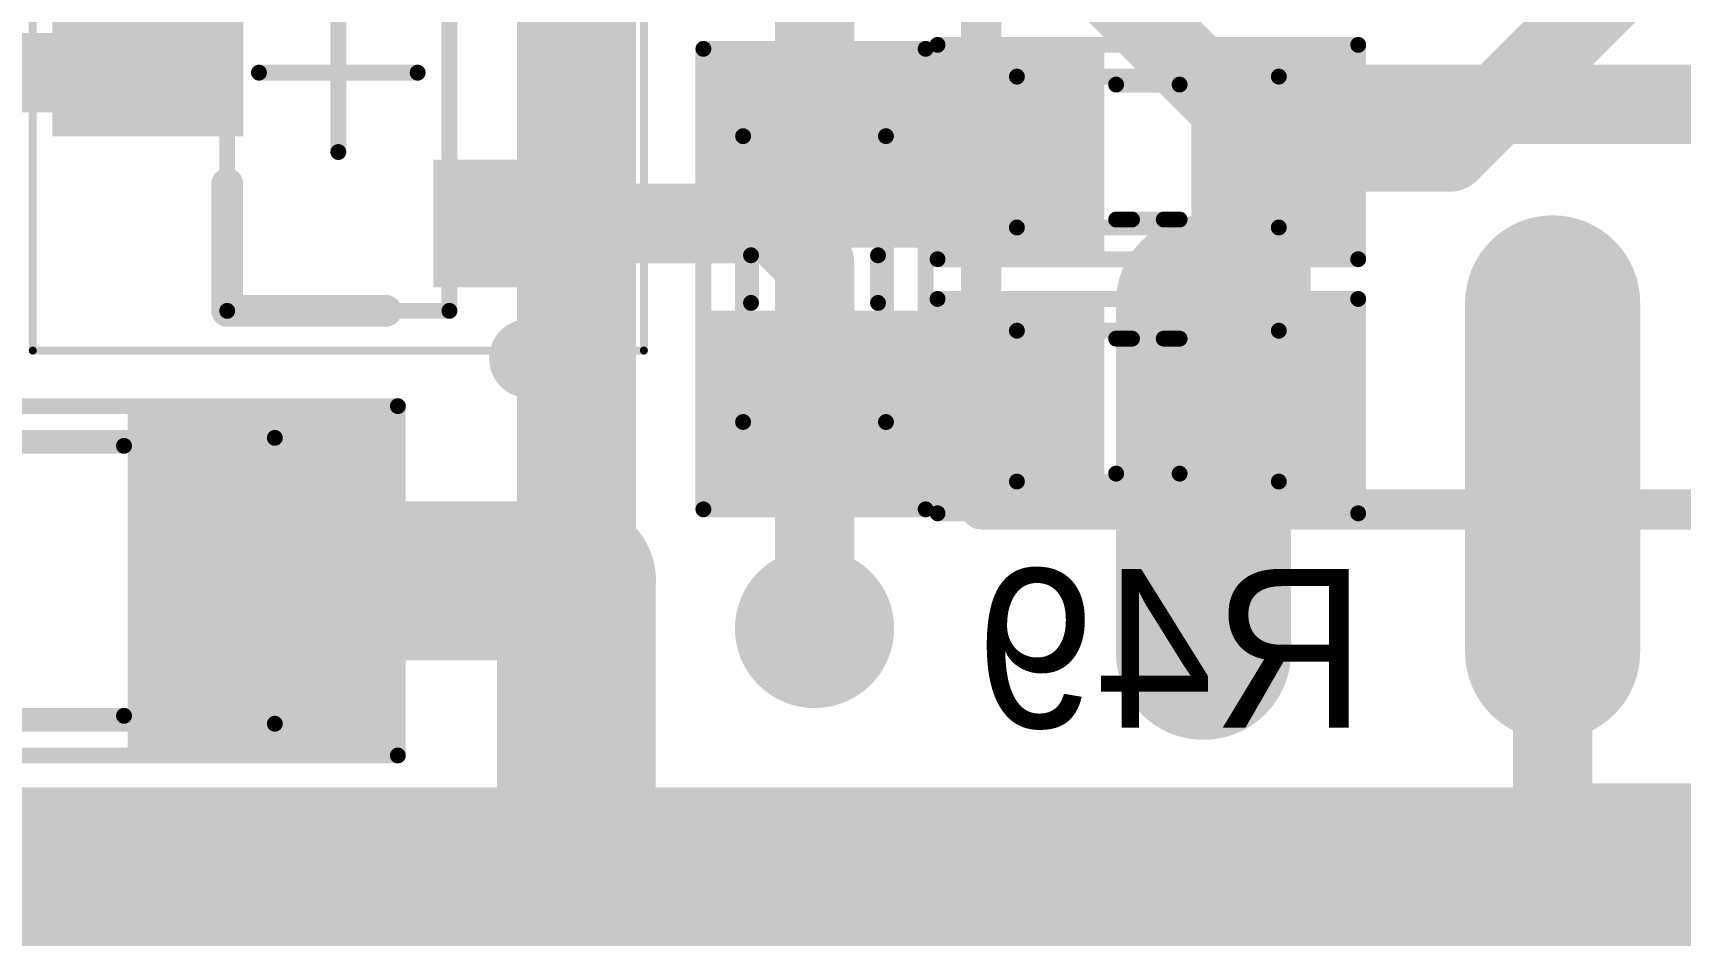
# Model space of a CAD drawing. Header units: millimetres. Extents: x 29 to 180, y 30 to 200.
# Drawn here: x 155.98 to 166.35, y 144.3 to 150.05 of the extents above; entities that cross this region are included whole.
import ezdxf

# ---------------------------------------------------------------- set-up
doc = ezdxf.new("R2010")
doc.units = ezdxf.units.MM
for name, color, linetype in [('BottomLayer', 5, 'Continuous'), ('BottomOverlay', 54, 'Continuous'), ('BottomPaste', 16, 'Continuous'), ('BottomSolder', 6, 'Continuous'), ('Mechanical13', 56, 'Continuous'), ('Mechanical15', 56, 'Continuous'), ('MultiLayer', 9, 'Continuous'), ('TopLayer', 1, 'Continuous'), ('TopOverlay', 2, 'Continuous'), ('TopPaste', 8, 'Continuous'), ('TopSolder', 216, 'Continuous'), ('ViaHoleLayer', 16, 'Continuous')]:
    doc.layers.add(name, color=color, linetype=linetype)

# ---------------------------------------------------------------- blocks, each defined once
blk = doc.blocks.new('SMD_C_0603_B_266')
at = {"layer": 'BottomLayer'}
for points in [[(-1.29999994, 0.5499989), (-1.29999994, -0.5499989), (-0.30000194, 0.5499989), (-0.30000194, -0.5499989)], [(0.2999994, 0.5499989), (0.2999994, -0.5499989), (1.2999974, 0.5499989), (1.2999974, -0.5499989)]]:
    blk.add_solid(points, dxfattribs=at)
at = {"layer": 'BottomOverlay', "const_width": 0.0999998}
for points in [[(-1.44999964, -0.7000011399999999), (-1.44999964, 0.7000011399999999)], [(1.44999964, 0.7000011399999999), (-1.44999964, 0.7000011399999999)], [(1.44999964, -0.7000011399999999), (1.44999964, 0.7000011399999999)], [(0.1499997, 0.40000174), (-0.1499997, 0.40000174)], [(0.1499997, -0.3999992), (-0.1499997, -0.3999992)], [(1.44999964, -0.7000011399999999), (-1.44999964, -0.7000011399999999)]]:
    blk.add_lwpolyline(points, dxfattribs=at)
at = {"layer": 'BottomOverlay', "const_width": 0.0499999}
for points in [[(-1.47499832, 0.7000011399999999, 1), (-1.42500096, 0.7000011399999999, 1)], [(-1.47499832, 0.7000011399999999, 1), (-1.42500096, 0.7000011399999999, 1)], [(1.42500096, 0.7000011399999999, 1), (1.47499832, 0.7000011399999999, 1)], [(1.42500096, 0.7000011399999999, 1), (1.47499832, 0.7000011399999999, 1)], [(-0.17499838, 0.40000174, 1), (-0.12500102, 0.40000174, 1)], [(0.12500102, 0.40000174, 1), (0.17499838, 0.40000174, 1)], [(-0.17499838, -0.3999992, 1), (-0.12500102, -0.3999992, 1)], [(0.12500102, -0.3999992, 1), (0.17499838, -0.3999992, 1)], [(-1.47499832, -0.7000011399999999, 1), (-1.42500096, -0.7000011399999999, 1)], [(-1.47499832, -0.7000011399999999, 1), (-1.42500096, -0.7000011399999999, 1)], [(1.42500096, -0.7000011399999999, 1), (1.47499832, -0.7000011399999999, 1)], [(1.42500096, -0.7000011399999999, 1), (1.47499832, -0.7000011399999999, 1)]]:
    blk.add_lwpolyline(points, format="xyb", close=True, dxfattribs=at)
at = {"layer": 'BottomPaste'}
for points in [[(-1.29999994, 0.5499989), (-1.29999994, -0.5499989), (-0.30000194, 0.5499989), (-0.30000194, -0.5499989)], [(0.2999994, 0.5499989), (0.2999994, -0.5499989), (1.2999974, 0.5499989), (1.2999974, -0.5499989)]]:
    blk.add_solid(points, dxfattribs=at)
at = {"layer": 'BottomSolder'}
for points in [[(-1.40159994, 0.6515989), (-1.40159994, -0.6515989), (-0.19840194, 0.6515989), (-0.19840194, -0.6515989)], [(0.1983994, 0.6515989), (0.1983994, -0.6515989), (1.4015974, 0.6515989), (1.4015974, -0.6515989)]]:
    blk.add_solid(points, dxfattribs=at)
at = {"layer": 'Mechanical13', "const_width": 0.0999998}
for points in [[(-0.90000074, -0.4499991), (-0.90000074, 0.45000164)], [(0.8999982, 0.45000164), (-0.90000074, 0.45000164)], [(0.8999982, -0.4499991), (0.8999982, 0.45000164)], [(0.8999982, -0.4499991), (-0.90000074, -0.4499991)]]:
    blk.add_lwpolyline(points, dxfattribs=at)
at = {"layer": 'Mechanical13', "const_width": 0.0499999}
for points in [[(-0.9249994199999999, 0.45000164, 1), (-0.8750020599999999, 0.45000164, 1)], [(-0.9249994199999999, 0.45000164, 1), (-0.8750020599999999, 0.45000164, 1)], [(0.8749995199999999, 0.45000164, 1), (0.9249968799999999, 0.45000164, 1)], [(0.8749995199999999, 0.45000164, 1), (0.9249968799999999, 0.45000164, 1)], [(-0.9249994199999999, -0.4499991, 1), (-0.8750020599999999, -0.4499991, 1)], [(-0.9249994199999999, -0.4499991, 1), (-0.8750020599999999, -0.4499991, 1)], [(0.8749995199999999, -0.4499991, 1), (0.9249968799999999, -0.4499991, 1)], [(0.8749995199999999, -0.4499991, 1), (0.9249968799999999, -0.4499991, 1)]]:
    blk.add_lwpolyline(points, format="xyb", close=True, dxfattribs=at)
at = {"layer": 'Mechanical15', "const_width": 0.0499999}
for points in [[(-1.47500086, -0.7000011399999999), (-1.47500086, 0.7000011399999999)], [(1.44999964, 0.7000011399999999), (-1.47500086, 0.7000011399999999)], [(1.44999964, -0.7000011399999999), (1.44999964, 0.7000011399999999)], [(1.44999964, -0.7000011399999999), (-1.47500086, -0.7000011399999999)]]:
    blk.add_lwpolyline(points, dxfattribs=at)
at = {"layer": 'Mechanical15', "const_width": 0.02499868}
for points in [[(-1.4875002, 0.7000011399999999, 1), (-1.46250152, 0.7000011399999999, 1)], [(-1.4875002, 0.7000011399999999, 1), (-1.46250152, 0.7000011399999999, 1)], [(1.4375003, 0.7000011399999999, 1), (1.46249898, 0.7000011399999999, 1)], [(1.4375003, 0.7000011399999999, 1), (1.46249898, 0.7000011399999999, 1)], [(-1.4875002, -0.7000011399999999, 1), (-1.46250152, -0.7000011399999999, 1)], [(-1.4875002, -0.7000011399999999, 1), (-1.46250152, -0.7000011399999999, 1)], [(1.4375003, -0.7000011399999999, 1), (1.46249898, -0.7000011399999999, 1)], [(1.4375003, -0.7000011399999999, 1), (1.46249898, -0.7000011399999999, 1)]]:
    blk.add_lwpolyline(points, format="xyb", close=True, dxfattribs=at)
blk = doc.blocks.new('SMD_C_1206_273')
at = {"layer": 'Mechanical13', "const_width": 0.0999998}
for points in [[(-1.69999914, -0.8999982), (-1.69999914, 0.90000074)], [(-1.69999914, 0.90000074), (1.70000168, 0.90000074)], [(1.70000168, -0.8999982), (1.70000168, 0.90000074)], [(-1.69999914, -0.8999982), (1.70000168, -0.8999982)]]:
    blk.add_lwpolyline(points, dxfattribs=at)
at = {"layer": 'Mechanical13', "const_width": 0.0499999}
for points in [[(-1.72499782, 0.90000074, 1), (-1.67500046, 0.90000074, 1)], [(-1.72499782, 0.90000074, 1), (-1.67500046, 0.90000074, 1)], [(1.675003, 0.90000074, 1), (1.72500036, 0.90000074, 1)], [(1.675003, 0.90000074, 1), (1.72500036, 0.90000074, 1)], [(-1.72499782, -0.8999982, 1), (-1.67500046, -0.8999982, 1)], [(-1.72499782, -0.8999982, 1), (-1.67500046, -0.8999982, 1)], [(1.675003, -0.8999982, 1), (1.72500036, -0.8999982, 1)], [(1.675003, -0.8999982, 1), (1.72500036, -0.8999982, 1)]]:
    blk.add_lwpolyline(points, format="xyb", close=True, dxfattribs=at)
at = {"layer": 'Mechanical15', "const_width": 0.0499999}
for points in [[(-2.50000008, -1.10000034), (-2.50000008, 1.10000034)], [(-2.50000008, 1.10000034), (2.47499886, 1.10000034)], [(2.47499886, -1.10000034), (2.47499886, 1.10000034)], [(-2.50000008, -1.10000034), (2.47499886, -1.10000034)]]:
    blk.add_lwpolyline(points, dxfattribs=at)
at = {"layer": 'Mechanical15', "const_width": 0.02499868}
for points in [[(-2.51249942, 1.10000034, 1), (-2.48750074, 1.10000034, 1)], [(-2.51249942, 1.10000034, 1), (-2.48750074, 1.10000034, 1)], [(2.46249952, 1.10000034, 1), (2.4874982, 1.10000034, 1)], [(2.46249952, 1.10000034, 1), (2.4874982, 1.10000034, 1)], [(-2.51249942, -1.10000034, 1), (-2.48750074, -1.10000034, 1)], [(-2.51249942, -1.10000034, 1), (-2.48750074, -1.10000034, 1)], [(2.46249952, -1.10000034, 1), (2.4874982, -1.10000034, 1)], [(2.46249952, -1.10000034, 1), (2.4874982, -1.10000034, 1)]]:
    blk.add_lwpolyline(points, format="xyb", close=True, dxfattribs=at)
at = {"layer": 'TopLayer'}
for points in [[(-0.8749995199999999, -0.9499981), (-0.8749995199999999, 0.9499981), (-2.32499916, -0.9499981), (-2.32499916, 0.9499981)], [(2.3250017, -0.9499981), (2.3250017, 0.9499981), (0.8750020599999999, -0.9499981), (0.8750020599999999, 0.9499981)]]:
    blk.add_solid(points, dxfattribs=at)
at = {"layer": 'TopOverlay', "const_width": 0.0999998}
for points in [[(-2.47499886, -1.10000034), (-2.47499886, 1.10000034)], [(-2.47499886, 1.10000034), (2.47499886, 1.10000034)], [(2.47499886, -1.10000034), (2.47499886, 1.10000034)], [(-0.7499985, 0.85000084), (0.75000104, 0.85000084)], [(-0.7499985, -0.8499983), (0.75000104, -0.8499983)], [(-2.47499886, -1.10000034), (2.47499886, -1.10000034)]]:
    blk.add_lwpolyline(points, dxfattribs=at)
at = {"layer": 'TopOverlay', "const_width": 0.0499999}
for points in [[(-2.49999754, 1.10000034, 1), (-2.45000018, 1.10000034, 1)], [(-2.49999754, 1.10000034, 1), (-2.45000018, 1.10000034, 1)], [(2.45000018, 1.10000034, 1), (2.49999754, 1.10000034, 1)], [(2.45000018, 1.10000034, 1), (2.49999754, 1.10000034, 1)], [(-0.77499718, 0.85000084, 1), (-0.72499982, 0.85000084, 1)], [(0.72500236, 0.85000084, 1), (0.77499972, 0.85000084, 1)], [(-0.77499718, -0.8499983, 1), (-0.72499982, -0.8499983, 1)], [(0.72500236, -0.8499983, 1), (0.77499972, -0.8499983, 1)], [(-2.49999754, -1.10000034, 1), (-2.45000018, -1.10000034, 1)], [(-2.49999754, -1.10000034, 1), (-2.45000018, -1.10000034, 1)], [(2.45000018, -1.10000034, 1), (2.49999754, -1.10000034, 1)], [(2.45000018, -1.10000034, 1), (2.49999754, -1.10000034, 1)]]:
    blk.add_lwpolyline(points, format="xyb", close=True, dxfattribs=at)
at = {"layer": 'TopPaste'}
for points in [[(-0.8749995199999999, -0.9499981), (-0.8749995199999999, 0.9499981), (-2.32499916, -0.9499981), (-2.32499916, 0.9499981)], [(2.3250017, -0.9499981), (2.3250017, 0.9499981), (0.8750020599999999, -0.9499981), (0.8750020599999999, 0.9499981)]]:
    blk.add_solid(points, dxfattribs=at)
at = {"layer": 'TopSolder'}
for points in [[(-0.77339952, -1.0515981), (-0.77339952, 1.0515981), (-2.42659916, -1.0515981), (-2.42659916, 1.0515981)], [(2.4266017, -1.0515981), (2.4266017, 1.0515981), (0.77340206, -1.0515981), (0.77340206, 1.0515981)]]:
    blk.add_solid(points, dxfattribs=at)
blk = doc.blocks.new('SMD_R_0603_B_459')
at = {"layer": 'BottomLayer'}
for points in [[(-1.17499892, 0.52500022), (-1.17499892, -0.52500022), (-0.37500052, 0.52500022), (-0.37500052, -0.52500022)], [(0.37500052, 0.52500022), (0.37500052, -0.52500022), (1.17499892, 0.52500022), (1.17499892, -0.52500022)]]:
    blk.add_solid(points, dxfattribs=at)
at = {"layer": 'BottomOverlay', "const_width": 0.0999998}
for points in [[(1.32500116, 0.67499992), (-1.32500116, 0.67499992)], [(-1.32500116, 0.67499992), (-1.32500116, -0.67499992)], [(1.32500116, 0.67499992), (1.32500116, -0.67499992)], [(0.1999996, 0.42500042), (-0.1999996, 0.42500042)], [(-0.0999998, -0.42500042), (-0.1999996, -0.42500042)], [(0.0999998, -0.42500042), (-0.0999998, -0.42500042)], [(0.1999996, -0.42500042), (0.0999998, -0.42500042)], [(1.32500116, -0.67499992), (-1.32500116, -0.67499992)]]:
    blk.add_lwpolyline(points, dxfattribs=at)
at = {"layer": 'BottomOverlay', "const_width": 0.0499999}
for points in [[(-1.34999984, 0.67499992, 1), (-1.30000248, 0.67499992, 1)], [(-1.34999984, 0.67499992, 1), (-1.30000248, 0.67499992, 1)], [(1.30000248, 0.67499992, 1), (1.34999984, 0.67499992, 1)], [(1.30000248, 0.67499992, 1), (1.34999984, 0.67499992, 1)], [(-0.22499828, 0.42500042, 1), (-0.17500092, 0.42500042, 1)], [(0.17500092, 0.42500042, 1), (0.22499828, 0.42500042, 1)], [(-0.22499828, -0.42500042, 1), (-0.17500092, -0.42500042, 1)], [(-0.12499848, -0.42500042, 1), (-0.07500111999999999, -0.42500042, 1)], [(-0.12499848, -0.42500042, 1), (-0.07500111999999999, -0.42500042, 1)], [(0.07500111999999999, -0.42500042, 1), (0.12499848, -0.42500042, 1)], [(0.07500111999999999, -0.42500042, 1), (0.12499848, -0.42500042, 1)], [(0.17500092, -0.42500042, 1), (0.22499828, -0.42500042, 1)], [(-1.34999984, -0.67499992, 1), (-1.30000248, -0.67499992, 1)], [(-1.34999984, -0.67499992, 1), (-1.30000248, -0.67499992, 1)], [(1.30000248, -0.67499992, 1), (1.34999984, -0.67499992, 1)], [(1.30000248, -0.67499992, 1), (1.34999984, -0.67499992, 1)]]:
    blk.add_lwpolyline(points, format="xyb", close=True, dxfattribs=at)
at = {"layer": 'BottomPaste'}
for points in [[(-1.17499892, 0.52500022), (-1.17499892, -0.52500022), (-0.37500052, 0.52500022), (-0.37500052, -0.52500022)], [(0.37500052, 0.52500022), (0.37500052, -0.52500022), (1.17499892, 0.52500022), (1.17499892, -0.52500022)]]:
    blk.add_solid(points, dxfattribs=at)
at = {"layer": 'BottomSolder'}
for points in [[(-1.27659892, 0.6266002199999999), (-1.27659892, -0.6266002199999999), (-0.27340052, 0.6266002199999999), (-0.27340052, -0.6266002199999999)], [(0.27340052, 0.6266002199999999), (0.27340052, -0.6266002199999999), (1.27659892, 0.6266002199999999), (1.27659892, -0.6266002199999999)]]:
    blk.add_solid(points, dxfattribs=at)
at = {"layer": 'Mechanical13', "const_width": 0.0999998}
for points in [[(-0.8249996199999999, 0.47500032), (-0.8249996199999999, -0.47500032)], [(0.8249996199999999, 0.47500032), (-0.8249996199999999, 0.47500032)], [(0.8249996199999999, 0.47500032), (0.8249996199999999, -0.47500032)], [(0.8249996199999999, -0.47500032), (-0.8249996199999999, -0.47500032)]]:
    blk.add_lwpolyline(points, dxfattribs=at)
at = {"layer": 'Mechanical13', "const_width": 0.0499999}
for points in [[(-0.8499983, 0.47500032, 1), (-0.80000094, 0.47500032, 1)], [(-0.8499983, 0.47500032, 1), (-0.80000094, 0.47500032, 1)], [(0.80000094, 0.47500032, 1), (0.8499983, 0.47500032, 1)], [(0.80000094, 0.47500032, 1), (0.8499983, 0.47500032, 1)], [(-0.8499983, -0.47500032, 1), (-0.80000094, -0.47500032, 1)], [(-0.8499983, -0.47500032, 1), (-0.80000094, -0.47500032, 1)], [(0.80000094, -0.47500032, 1), (0.8499983, -0.47500032, 1)], [(0.80000094, -0.47500032, 1), (0.8499983, -0.47500032, 1)]]:
    blk.add_lwpolyline(points, format="xyb", close=True, dxfattribs=at)
at = {"layer": 'Mechanical15', "const_width": 0.0499999}
for points in [[(-1.32500116, 0.67499992), (-1.32500116, -0.67499992)], [(1.32500116, 0.67499992), (-1.32500116, 0.67499992)], [(1.32500116, 0.67499992), (1.32500116, -0.67499992)], [(1.32500116, -0.67499992), (-1.32500116, -0.67499992)]]:
    blk.add_lwpolyline(points, dxfattribs=at)
at = {"layer": 'Mechanical15', "const_width": 0.02499868}
for points in [[(-1.3375005, 0.67499992, 1), (-1.31250182, 0.67499992, 1)], [(-1.3375005, 0.67499992, 1), (-1.31250182, 0.67499992, 1)], [(1.31250182, 0.67499992, 1), (1.3375005, 0.67499992, 1)], [(1.31250182, 0.67499992, 1), (1.3375005, 0.67499992, 1)], [(-1.3375005, -0.67499992, 1), (-1.31250182, -0.67499992, 1)], [(-1.3375005, -0.67499992, 1), (-1.31250182, -0.67499992, 1)], [(1.31250182, -0.67499992, 1), (1.3375005, -0.67499992, 1)], [(1.31250182, -0.67499992, 1), (1.3375005, -0.67499992, 1)]]:
    blk.add_lwpolyline(points, format="xyb", close=True, dxfattribs=at)
blk = doc.blocks.new('SMD_R_0603_B_462')
at = {"layer": 'BottomLayer'}
for points in [[(-1.17499892, 0.52500022), (-1.17499892, -0.52500022), (-0.37500052, 0.52500022), (-0.37500052, -0.52500022)], [(0.37500052, 0.52500022), (0.37500052, -0.52500022), (1.17499892, 0.52500022), (1.17499892, -0.52500022)]]:
    blk.add_solid(points, dxfattribs=at)
at = {"layer": 'BottomOverlay', "const_width": 0.0999998}
for points in [[(-1.32500116, 0.67499992), (1.32500116, 0.67499992)], [(-1.32500116, -0.67499992), (-1.32500116, 0.67499992)], [(1.32500116, -0.67499992), (1.32500116, 0.67499992)], [(-0.1999996, 0.42500042), (0.1999996, 0.42500042)], [(-0.1999996, -0.42500042), (-0.0999998, -0.42500042)], [(-0.0999998, -0.42500042), (0.0999998, -0.42500042)], [(0.0999998, -0.42500042), (0.1999996, -0.42500042)], [(-1.32500116, -0.67499992), (1.32500116, -0.67499992)]]:
    blk.add_lwpolyline(points, dxfattribs=at)
at = {"layer": 'BottomOverlay', "const_width": 0.0499999}
for points in [[(-1.34999984, 0.67499992, 1), (-1.30000248, 0.67499992, 1)], [(-1.34999984, 0.67499992, 1), (-1.30000248, 0.67499992, 1)], [(1.30000248, 0.67499992, 1), (1.34999984, 0.67499992, 1)], [(1.30000248, 0.67499992, 1), (1.34999984, 0.67499992, 1)], [(-0.22499828, 0.42500042, 1), (-0.17500092, 0.42500042, 1)], [(0.17500092, 0.42500042, 1), (0.22499828, 0.42500042, 1)], [(-0.22499828, -0.42500042, 1), (-0.17500092, -0.42500042, 1)], [(-0.12499848, -0.42500042, 1), (-0.07500111999999999, -0.42500042, 1)], [(-0.12499848, -0.42500042, 1), (-0.07500111999999999, -0.42500042, 1)], [(0.07500111999999999, -0.42500042, 1), (0.12499848, -0.42500042, 1)], [(0.07500111999999999, -0.42500042, 1), (0.12499848, -0.42500042, 1)], [(0.17500092, -0.42500042, 1), (0.22499828, -0.42500042, 1)], [(-1.34999984, -0.67499992, 1), (-1.30000248, -0.67499992, 1)], [(-1.34999984, -0.67499992, 1), (-1.30000248, -0.67499992, 1)], [(1.30000248, -0.67499992, 1), (1.34999984, -0.67499992, 1)], [(1.30000248, -0.67499992, 1), (1.34999984, -0.67499992, 1)]]:
    blk.add_lwpolyline(points, format="xyb", close=True, dxfattribs=at)
at = {"layer": 'BottomPaste'}
for points in [[(-1.17499892, 0.52500022), (-1.17499892, -0.52500022), (-0.37500052, 0.52500022), (-0.37500052, -0.52500022)], [(0.37500052, 0.52500022), (0.37500052, -0.52500022), (1.17499892, 0.52500022), (1.17499892, -0.52500022)]]:
    blk.add_solid(points, dxfattribs=at)
at = {"layer": 'BottomSolder'}
for points in [[(-1.27659892, 0.6266002199999999), (-1.27659892, -0.6266002199999999), (-0.27340052, 0.6266002199999999), (-0.27340052, -0.6266002199999999)], [(0.27340052, 0.6266002199999999), (0.27340052, -0.6266002199999999), (1.27659892, 0.6266002199999999), (1.27659892, -0.6266002199999999)]]:
    blk.add_solid(points, dxfattribs=at)
at = {"layer": 'Mechanical13', "const_width": 0.0999998}
for points in [[(-0.8249996199999999, -0.47500032), (-0.8249996199999999, 0.47500032)], [(-0.8249996199999999, 0.47500032), (0.8249996199999999, 0.47500032)], [(0.8249996199999999, -0.47500032), (0.8249996199999999, 0.47500032)], [(-0.8249996199999999, -0.47500032), (0.8249996199999999, -0.47500032)]]:
    blk.add_lwpolyline(points, dxfattribs=at)
at = {"layer": 'Mechanical13', "const_width": 0.0499999}
for points in [[(-0.8499983, 0.47500032, 1), (-0.80000094, 0.47500032, 1)], [(-0.8499983, 0.47500032, 1), (-0.80000094, 0.47500032, 1)], [(0.80000094, 0.47500032, 1), (0.8499983, 0.47500032, 1)], [(0.80000094, 0.47500032, 1), (0.8499983, 0.47500032, 1)], [(-0.8499983, -0.47500032, 1), (-0.80000094, -0.47500032, 1)], [(-0.8499983, -0.47500032, 1), (-0.80000094, -0.47500032, 1)], [(0.80000094, -0.47500032, 1), (0.8499983, -0.47500032, 1)], [(0.80000094, -0.47500032, 1), (0.8499983, -0.47500032, 1)]]:
    blk.add_lwpolyline(points, format="xyb", close=True, dxfattribs=at)
at = {"layer": 'Mechanical15', "const_width": 0.0499999}
for points in [[(-1.32500116, -0.67499992), (-1.32500116, 0.67499992)], [(-1.32500116, 0.67499992), (1.32500116, 0.67499992)], [(1.32500116, -0.67499992), (1.32500116, 0.67499992)], [(-1.32500116, -0.67499992), (1.32500116, -0.67499992)]]:
    blk.add_lwpolyline(points, dxfattribs=at)
at = {"layer": 'Mechanical15', "const_width": 0.02499868}
for points in [[(-1.3375005, 0.67499992, 1), (-1.31250182, 0.67499992, 1)], [(-1.3375005, 0.67499992, 1), (-1.31250182, 0.67499992, 1)], [(1.31250182, 0.67499992, 1), (1.3375005, 0.67499992, 1)], [(1.31250182, 0.67499992, 1), (1.3375005, 0.67499992, 1)], [(-1.3375005, -0.67499992, 1), (-1.31250182, -0.67499992, 1)], [(-1.3375005, -0.67499992, 1), (-1.31250182, -0.67499992, 1)], [(1.31250182, -0.67499992, 1), (1.3375005, -0.67499992, 1)], [(1.31250182, -0.67499992, 1), (1.3375005, -0.67499992, 1)]]:
    blk.add_lwpolyline(points, format="xyb", close=True, dxfattribs=at)
blk = doc.blocks.new('SOT23_3_572')
at = {"layer": 'Mechanical13', "const_width": 0.0999998}
for points in [[(0.6999985999999999, 1.49999954), (-0.7000011399999999, 1.49999954)], [(-0.7000011399999999, 1.49999954), (-0.7000011399999999, -1.49999954)], [(0.6999985999999999, 1.49999954), (0.6999985999999999, -1.49999954)], [(0.6999985999999999, -1.49999954), (-0.7000011399999999, -1.49999954)]]:
    blk.add_lwpolyline(points, dxfattribs=at)
at = {"layer": 'Mechanical13', "const_width": 0.0499999}
for points in [[(-0.72499982, 1.49999954, 1), (-0.67500246, 1.49999954, 1)], [(-0.72499982, 1.49999954, 1), (-0.67500246, 1.49999954, 1)], [(0.67499992, 1.49999954, 1), (0.72499728, 1.49999954, 1)], [(0.67499992, 1.49999954, 1), (0.72499728, 1.49999954, 1)], [(-0.72499982, -1.49999954, 1), (-0.67500246, -1.49999954, 1)], [(-0.72499982, -1.49999954, 1), (-0.67500246, -1.49999954, 1)], [(0.67499992, -1.49999954, 1), (0.72499728, -1.49999954, 1)], [(0.67499992, -1.49999954, 1), (0.72499728, -1.49999954, 1)]]:
    blk.add_lwpolyline(points, format="xyb", close=True, dxfattribs=at)
at = {"layer": 'Mechanical15'}
for points, const_width in [([(1.92499996, 1.75000158), (-1.92499996, 1.75000158)], 0.0499999), ([(-1.92499996, 1.75000158), (-1.92499996, -1.74999904)], 0.0499999), ([(1.92499996, 1.75000158), (1.92499996, -1.74999904)], 0.0499999), ([(0, 0.50000154), (0, -0.499999)], 0.0999998), ([(0.499999, 0), (-0.499999, 0)], 0.0999998), ([(1.92499996, -1.74999904), (-1.92499996, -1.74999904)], 0.0499999)]:
    blk.add_lwpolyline(points, dxfattribs=dict(at, const_width=const_width))
for points, const_width in [([(-1.9374993, 1.75000158, 1), (-1.91250062, 1.75000158, 1)], 0.02499868), ([(-1.9374993, 1.75000158, 1), (-1.91250062, 1.75000158, 1)], 0.02499868), ([(1.91250062, 1.75000158, 1), (1.9374993, 1.75000158, 1)], 0.02499868), ([(1.91250062, 1.75000158, 1), (1.9374993, 1.75000158, 1)], 0.02499868), ([(-0.02499868, 0.50000154, 1), (0.02499868, 0.50000154, 1)], 0.0499999), ([(-0.52499768, 0, 1), (-0.47500032, 0, 1)], 0.0499999), ([(0.47500032, 0, 1), (0.52499768, 0, 1)], 0.0499999), ([(-0.02499868, -0.499999, 1), (0.02499868, -0.499999, 1)], 0.0499999), ([(-1.9374993, -1.74999904, 1), (-1.91250062, -1.74999904, 1)], 0.02499868), ([(-1.9374993, -1.74999904, 1), (-1.91250062, -1.74999904, 1)], 0.02499868), ([(1.91250062, -1.74999904, 1), (1.9374993, -1.74999904, 1)], 0.02499868), ([(1.91250062, -1.74999904, 1), (1.9374993, -1.74999904, 1)], 0.02499868)]:
    blk.add_lwpolyline(points, format="xyb", close=True, dxfattribs=dict(at, const_width=const_width))
at = {"layer": 'TopLayer'}
for points in [[(-0.7000011399999999, 0.6500012399999999), (-0.7000011399999999, 1.25000004), (-1.69999914, 0.6500012399999999), (-1.69999914, 1.25000004)], [(1.69999914, -0.2999994), (1.69999914, 0.2999994), (0.7000011399999999, -0.2999994), (0.7000011399999999, 0.2999994)], [(-0.7000011399999999, -1.2499975), (-0.7000011399999999, -0.6499986999999999), (-1.69999914, -1.2499975), (-1.69999914, -0.6499986999999999)]]:
    blk.add_solid(points, dxfattribs=at)
at = {"layer": 'TopOverlay'}
for points, const_width in [([(-1.07499912, 1.80000148, 1), (-1.32500116, 1.80000148, 1)], 0.2499995), ([(-1.3875004, 1.80000148, 1), (-1.26250192, 1.80000148, 1)], 0.12499848), ([(-1.13749836, 1.80000148, 1), (-1.01249988, 1.80000148, 1)], 0.12499848), ([(-0.3499993, 1.49999954, 1), (-0.2499995, 1.49999954, 1)], 0.0999998), ([(0.6499986999999999, 1.49999954, 1), (0.7499985, 1.49999954, 1)], 0.0999998), ([(0.6499986999999999, 1.49999954, 1), (0.7499985, 1.49999954, 1)], 0.0999998), ([(0.6499986999999999, 0.7000011399999999, 1), (0.7499985, 0.7000011399999999, 1)], 0.0999998), ([(0.6499986999999999, -0.6999985999999999, 1), (0.7499985, -0.6999985999999999, 1)], 0.0999998), ([(-0.3499993, -1.49999954, 1), (-0.2499995, -1.49999954, 1)], 0.0999998), ([(0.6499986999999999, -1.49999954, 1), (0.7499985, -1.49999954, 1)], 0.0999998), ([(0.6499986999999999, -1.49999954, 1), (0.7499985, -1.49999954, 1)], 0.0999998)]:
    blk.add_lwpolyline(points, format="xyb", close=True, dxfattribs=dict(at, const_width=const_width))
at = {"layer": 'TopOverlay', "const_width": 0.1999996}
for points in [[(0.6999985999999999, 1.49999954), (-0.2999994, 1.49999954)], [(0.6999985999999999, 1.49999954), (0.6999985999999999, 0.7000011399999999)], [(0.6999985999999999, -0.6999985999999999), (0.6999985999999999, -1.49999954)], [(0.6999985999999999, -1.49999954), (-0.2999994, -1.49999954)]]:
    blk.add_lwpolyline(points, dxfattribs=at)
at = {"layer": 'TopPaste'}
for points in [[(-0.7000011399999999, 0.6500012399999999), (-0.7000011399999999, 1.25000004), (-1.69999914, 0.6500012399999999), (-1.69999914, 1.25000004)], [(1.69999914, -0.2999994), (1.69999914, 0.2999994), (0.7000011399999999, -0.2999994), (0.7000011399999999, 0.2999994)], [(-0.7000011399999999, -1.2499975), (-0.7000011399999999, -0.6499986999999999), (-1.69999914, -1.2499975), (-1.69999914, -0.6499986999999999)]]:
    blk.add_solid(points, dxfattribs=at)
at = {"layer": 'TopSolder'}
for points in [[(-0.59840114, 0.54840124), (-0.59840114, 1.35160004), (-1.80159914, 0.54840124), (-1.80159914, 1.35160004)], [(1.80159914, -0.4015994), (1.80159914, 0.4015994), (0.59840114, -0.4015994), (0.59840114, 0.4015994)], [(-0.59840114, -1.3515975), (-0.59840114, -0.5483987), (-1.80159914, -1.3515975), (-1.80159914, -0.5483987)]]:
    blk.add_solid(points, dxfattribs=at)
blk = doc.blocks.new('FTR_B4GA_606')
at = {"layer": 'Mechanical13', "const_width": 0.254}
for points in [[(5.49999916, -8.99999978), (5.49999916, 1.49999954)], [(5.49999916, -8.99999978), (-0.1999996, -8.99999978)]]:
    blk.add_lwpolyline(points, dxfattribs=at)
at = {"layer": 'Mechanical13', "const_width": 0.127}
blk.add_lwpolyline([(5.436499159999999, -8.99999978, 1), (5.56349916, -8.99999978, 1)], format="xyb", close=True, dxfattribs=at)
blk.add_lwpolyline([(5.436499159999999, -8.99999978, 1), (5.56349916, -8.99999978, 1)], format="xyb", close=True, dxfattribs=at)
at = {"layer": 'TopLayer', "const_width": 0.90000074}
for points in [[(6.39999736, -5.400001899999999), (4.20000176, -5.400001899999999)], [(6.39999736, -7.60000258), (4.20000176, -7.60000258)]]:
    blk.add_lwpolyline(points, dxfattribs=at)
at = {"layer": 'TopLayer', "const_width": 0.4499991}
for points in [[(3.97500094, -5.400001899999999, 1), (4.42500258, -5.400001899999999, 1)], [(6.17499654, -5.400001899999999, 1), (6.62499818, -5.400001899999999, 1)], [(3.97500094, -7.60000258, 1), (4.42500258, -7.60000258, 1)], [(6.17499654, -7.60000258, 1), (6.62499818, -7.60000258, 1)]]:
    blk.add_lwpolyline(points, format="xyb", close=True, dxfattribs=at)
at = {"layer": 'TopOverlay', "const_width": 0.1999996}
for points in [[(5.49999916, -4.60000096), (5.49999916, -3.99999962)], [(5.49999916, -6.7999991), (5.49999916, -6.300000099999999)], [(5.49999916, -8.99999978), (5.49999916, -8.60000058)], [(5.49999916, -8.99999978), (-0.1999996, -8.99999978)]]:
    blk.add_lwpolyline(points, dxfattribs=at)
at = {"layer": 'TopOverlay', "const_width": 0.0999998}
for points in [[(5.449999259999999, -4.60000096, 1), (5.549999059999999, -4.60000096, 1)], [(5.449999259999999, -6.300000099999999, 1), (5.549999059999999, -6.300000099999999, 1)], [(5.449999259999999, -6.7999991, 1), (5.549999059999999, -6.7999991, 1)], [(5.449999259999999, -8.60000058, 1), (5.549999059999999, -8.60000058, 1)], [(5.449999259999999, -8.99999978, 1), (5.549999059999999, -8.99999978, 1)], [(5.449999259999999, -8.99999978, 1), (5.549999059999999, -8.99999978, 1)]]:
    blk.add_lwpolyline(points, format="xyb", close=True, dxfattribs=at)
at = {"layer": 'TopPaste', "const_width": 0.90000074}
for points in [[(6.39999736, -5.400001899999999), (4.20000176, -5.400001899999999)], [(6.39999736, -7.60000258), (4.20000176, -7.60000258)]]:
    blk.add_lwpolyline(points, dxfattribs=at)
at = {"layer": 'TopPaste', "const_width": 0.4499991}
for points in [[(3.97500094, -5.400001899999999, 1), (4.42500258, -5.400001899999999, 1)], [(6.17499654, -5.400001899999999, 1), (6.62499818, -5.400001899999999, 1)], [(3.97500094, -7.60000258, 1), (4.42500258, -7.60000258, 1)], [(6.17499654, -7.60000258, 1), (6.62499818, -7.60000258, 1)]]:
    blk.add_lwpolyline(points, format="xyb", close=True, dxfattribs=at)
at = {"layer": 'TopSolder', "const_width": 1.10320074}
for points in [[(6.39999736, -5.400001899999999), (4.20000176, -5.400001899999999)], [(6.39999736, -7.60000258), (4.20000176, -7.60000258)]]:
    blk.add_lwpolyline(points, dxfattribs=at)
at = {"layer": 'TopSolder', "const_width": 0.5515991}
for points in [[(3.92420094, -5.400001899999999, 1), (4.47580258, -5.400001899999999, 1)], [(6.12419654, -5.400001899999999, 1), (6.675798179999999, -5.400001899999999, 1)], [(3.92420094, -7.60000258, 1), (4.47580258, -7.60000258, 1)], [(6.12419654, -7.60000258, 1), (6.675798179999999, -7.60000258, 1)]]:
    blk.add_lwpolyline(points, format="xyb", close=True, dxfattribs=at)

msp = doc.modelspace()

# ---------------------------------------------------------------- linework, layer by layer
at = {"layer": 'BottomLayer'}
for points, const_width in [([(159.40000124, 146.70000124), (159.40000124, 151.72900312)], 0.75000104), ([(164.90000294, 149.30000112), (166.00000074, 150.39999892)], 0.499999), ([(160.90000078, 149.30000112), (160.90000078, 150.30000166)], 0.499999), ([(160.90000078, 149.30000112), (162.22500194, 149.30000112)], 0.499999), ([(163.77500138, 147.70000178), (163.77500138, 149.30000112)], 0.499999), ([(163.77500138, 149.30000112), (164.90000294, 149.30000112)], 0.499999), ([(160.90000078, 146.30000204), (160.90000078, 147.70000178)], 0.499999), ([(160.90000078, 147.70000178), (162.22500194, 147.70000178)], 0.499999), ([(159.40000124, 144.79999996), (159.40000124, 146.60000144)], 1.00000054), ([(149.70000032, 144.79999996), (159.40000124, 144.79999996)], 1.00000054), ([(159.40000124, 144.79999996), (176.59999986, 144.79999996)], 1.00000054)]:
    msp.add_lwpolyline(points, dxfattribs=dict(at, const_width=const_width))
for points, const_width in [([(160.7750023, 149.30000112, 1), (161.02499926, 149.30000112, 1)], 0.2499995), ([(160.7750023, 149.30000112, 1), (161.02499926, 149.30000112, 1)], 0.2499995), ([(162.10000346, 149.30000112, 1), (162.35000042, 149.30000112, 1)], 0.2499995), ([(163.6500029, 149.30000112, 1), (163.89999986, 149.30000112, 1)], 0.2499995), ([(163.6500029, 149.30000112, 1), (163.89999986, 149.30000112, 1)], 0.2499995), ([(164.77500446, 149.30000112, 1), (165.02500142, 149.30000112, 1)], 0.2499995), ([(164.77500446, 149.30000112, 1), (165.02500142, 149.30000112, 1)], 0.2499995), ([(160.7750023, 147.70000178, 1), (161.02499926, 147.70000178, 1)], 0.2499995), ([(160.7750023, 147.70000178, 1), (161.02499926, 147.70000178, 1)], 0.2499995), ([(162.10000346, 147.70000178, 1), (162.35000042, 147.70000178, 1)], 0.2499995), ([(163.6500029, 147.70000178, 1), (163.89999986, 147.70000178, 1)], 0.2499995), ([(159.15000174, 146.60000144, 1), (159.65000074, 146.60000144, 1)], 0.499999), ([(159.21250098, 146.70000124, 1), (159.5875015, 146.70000124, 1)], 0.37500052), ([(159.20000164, 146.60000144, 1), (159.60000084, 146.60000144, 1)], 0.3999992), ([(160.70000118, 146.30000204, 1), (161.10000038, 146.30000204, 1)], 0.3999992), ([(160.7750023, 146.30000204, 1), (161.02499926, 146.30000204, 1)], 0.2499995), ([(159.15000174, 144.79999996, 1), (159.65000074, 144.79999996, 1)], 0.499999), ([(159.15000174, 144.79999996, 1), (159.65000074, 144.79999996, 1)], 0.499999), ([(159.15000174, 144.79999996, 1), (159.65000074, 144.79999996, 1)], 0.499999)]:
    msp.add_lwpolyline(points, format="xyb", close=True, dxfattribs=dict(at, const_width=const_width))
at = {"layer": 'BottomSolder', "const_width": 0.5015992}
for points in [[(159.14920164, 146.60000144, 1), (159.65080084, 146.60000144, 1)], [(160.64920118, 146.30000204, 1), (161.15080038, 146.30000204, 1)]]:
    msp.add_lwpolyline(points, format="xyb", close=True, dxfattribs=at)
at = {"layer": 'MultiLayer', "const_width": 0.3999992}
for points in [[(159.20000164, 146.60000144, 1), (159.60000084, 146.60000144, 1)], [(160.70000118, 146.30000204, 1), (161.10000038, 146.30000204, 1)]]:
    msp.add_lwpolyline(points, format="xyb", close=True, dxfattribs=at)
at = {"layer": 'TopLayer'}
for points, const_width in [([(162.40000032, 150.7000034), (163.5000032, 149.60000052)], 0.499999), ([(154.9750012, 149.80000012), (156.70000156, 149.80000012)], 0.499999), ([(163.5000032, 149.60000052), (168.80000022, 149.60000052)], 0.499999), ([(159.10000184, 148.84999694), (160.65000382, 148.84999694)], 0.499999), ([(160.65000382, 148.84999694), (160.90000078, 148.59999998)], 0.499999), ([(160.90000078, 146.30000204), (160.90000078, 148.59999998)], 0.499999), ([(165.5499991, 144.79999996), (165.5499991, 147.25000014)], 0.499999), ([(157.4000027, 146.60000144), (159.40000124, 146.60000144)], 1.00000054), ([(154.10000168, 144.79999996), (165.5499991, 144.79999996)], 1.00000054), ([(165.5499991, 144.79999996), (165.57500032, 144.82500118)], 1.00000054), ([(165.57500032, 144.82500118), (177.92500102, 144.82500118)], 1.00000054)]:
    msp.add_lwpolyline(points, dxfattribs=dict(at, const_width=const_width))
for points, const_width in [([(156.57500308, 149.80000012, 1), (156.82500004, 149.80000012, 1)], 0.2499995), ([(163.37500472, 149.60000052, 1), (163.62500168, 149.60000052, 1)], 0.2499995), ([(163.37500472, 149.60000052, 1), (163.62500168, 149.60000052, 1)], 0.2499995), ([(158.97500336, 148.84999694, 1), (159.22500032, 148.84999694, 1)], 0.2499995), ([(160.52500534, 148.84999694, 1), (160.7750023, 148.84999694, 1)], 0.2499995), ([(160.52500534, 148.84999694, 1), (160.7750023, 148.84999694, 1)], 0.2499995), ([(160.7750023, 148.59999998, 1), (161.02499926, 148.59999998, 1)], 0.2499995), ([(160.7750023, 148.59999998, 1), (161.02499926, 148.59999998, 1)], 0.2499995), ([(165.42500062, 147.25000014, 1), (165.67499758, 147.25000014, 1)], 0.2499995), ([(157.1500032, 146.60000144, 1), (157.6500022, 146.60000144, 1)], 0.499999), ([(159.15000174, 146.60000144, 1), (159.65000074, 146.60000144, 1)], 0.499999), ([(159.20000164, 146.60000144, 1), (159.60000084, 146.60000144, 1)], 0.3999992), ([(160.70000118, 146.30000204, 1), (161.10000038, 146.30000204, 1)], 0.3999992), ([(160.7750023, 146.30000204, 1), (161.02499926, 146.30000204, 1)], 0.2499995), ([(165.2999996, 144.79999996, 1), (165.7999986, 144.79999996, 1)], 0.499999), ([(165.2999996, 144.79999996, 1), (165.7999986, 144.79999996, 1)], 0.499999), ([(165.32500082, 144.82500118, 1), (165.82499982, 144.82500118, 1)], 0.499999), ([(165.32500082, 144.82500118, 1), (165.82499982, 144.82500118, 1)], 0.499999), ([(165.42500062, 144.79999996, 1), (165.67499758, 144.79999996, 1)], 0.2499995)]:
    msp.add_lwpolyline(points, format="xyb", close=True, dxfattribs=dict(at, const_width=const_width))
at = {"layer": 'TopSolder', "const_width": 0.5015992}
for points in [[(159.14920164, 146.60000144, 1), (159.65080084, 146.60000144, 1)], [(160.64920118, 146.30000204, 1), (161.15080038, 146.30000204, 1)]]:
    msp.add_lwpolyline(points, format="xyb", close=True, dxfattribs=at)
at = {"layer": 'ViaHoleLayer', "const_width": 0.2499995}
for points in [[(159.27500276, 146.60000144, 1), (159.52499972, 146.60000144, 1)], [(160.7750023, 146.30000204, 1), (161.02499926, 146.30000204, 1)]]:
    msp.add_lwpolyline(points, format="xyb", close=True, dxfattribs=at)

# ---------------------------------------------------------------- block references
for name, p, rotation in [('FTR_B4GA_606', (170.950001, 152.5499997), 270), ('SOT23_3_572', (157.9000017, 149.79999758), 180), ('SMD_C_0603_B_266', (160.90000078, 148.50000018), 270), ('SMD_R_0603_B_462', (163.00000166, 149.30000112), 360), ('SMD_R_0603_B_459', (163.00000166, 147.70000178), 180), ('SMD_C_1206_273', (155.80000082, 146.60000144), 360)]:
    msp.add_blockref(name, p, dxfattribs=dict(rotation=rotation))

# ---------------------------------------------------------------- texts
at = {"layer": 'BottomOverlay', "text_generation_flag": 2}
msp.add_text('R49', height=1.00000054, dxfattribs=at).set_placement((164.37500018, 145.67500202))

doc.saveas('drawing.dxf')
